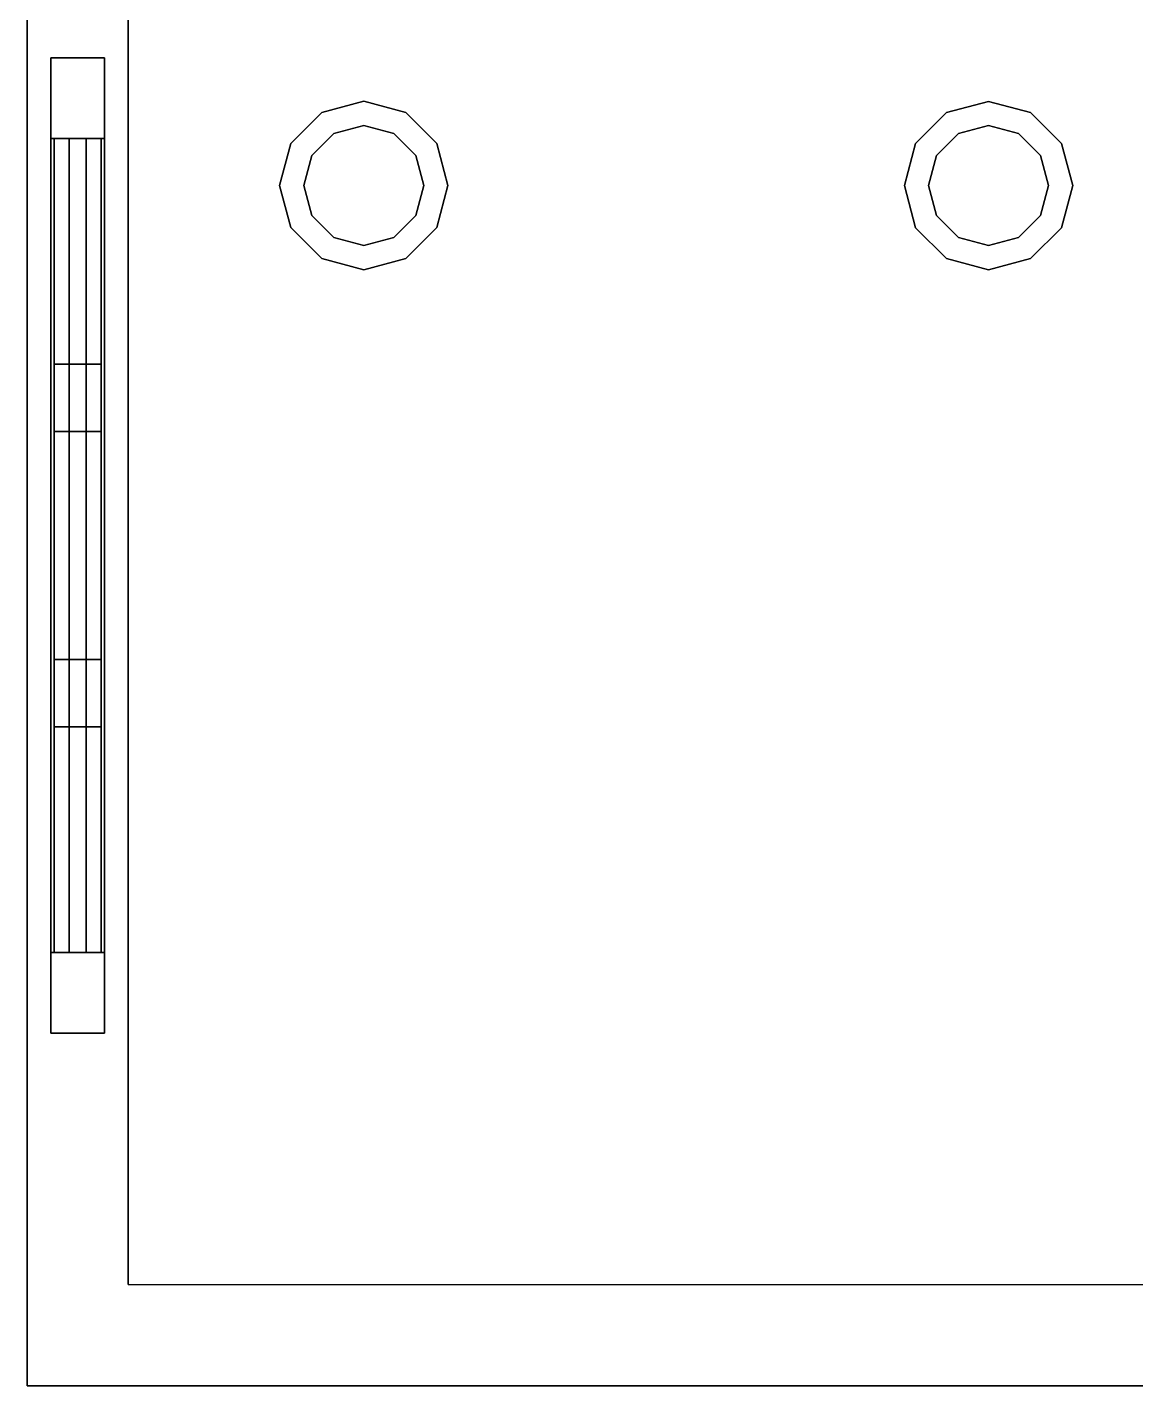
# Model space of a CAD drawing. Header units: metres. Extents: x -0.1 to 64.1, y -0.2 to 39.7.
# Drawn here: x 1.096 to 2.743, y 9.728 to 11.746 of the extents above; entities that cross this region are included whole.
import ezdxf

# ---------------------------------------------------------------- set-up
doc = ezdxf.new("R2010")
doc.units = ezdxf.units.M
doc.header["$LTSCALE"] = 0.2
for name, color, linetype, true_color in [('DLX_APERT', 7, 'Continuous', 0x969696), ('DLX_CONT', 7, 'Continuous', 0x969696), ('DLX_LUM', 7, 'Continuous', 0xffd400), ('DLX_ROOF', 7, 'Continuous', 0x7f7f7f)]:
    doc.layers.add(name, color=color, linetype=linetype, true_color=true_color)

msp = doc.modelspace()

# ---------------------------------------------------------------- linework, layer by layer
at = {"layer": 'DLX_APERT'}
for points in [[(1.2109, 11.7003, 0), (1.1309, 11.7003, 0)], [(1.1309, 11.7003, 0), (1.1309, 10.2519, 0)], [(1.2109, 11.7003, 0), (1.1309, 11.7003, 0)], [(1.1309, 11.7003, 0), (1.1309, 11.7003, 0)], [(1.1309, 11.7003, 0), (1.2109, 11.7003, 0)], [(1.1309, 10.2519, 0), (1.1309, 11.7003, 0)], [(1.1309, 11.7003, 0), (1.2109, 11.7003, 0)], [(1.1309, 10.2519, 0), (1.1309, 11.7003, 0)], [(1.1309, 11.7003, 0), (1.1309, 11.7003, 0)], [(1.1309, 11.7003, 0), (1.1309, 10.2519, 0)], [(1.2109, 10.2519, 0), (1.2109, 11.7003, 0)], [(1.2109, 11.7003, 0), (1.2109, 11.7003, 0)], [(1.2109, 11.7003, 0), (1.2109, 10.2519, 0)], [(1.2109, 10.2519, 0), (1.2109, 11.7003, 0)], [(1.2109, 11.7003, 0), (1.2109, 11.7003, 0)], [(1.2109, 11.7003, 0), (1.2109, 10.2519, 0)], [(1.1309, 10.3719, 0), (1.1309, 11.5803, 0)], [(1.1309, 11.5803, 0), (1.1309, 11.5803, 0)], [(1.1309, 11.5803, 0), (1.1309, 10.3719, 0)], [(1.1584, 11.5803, 0), (1.1309, 11.5803, 0)], [(1.1309, 11.5803, 0), (1.1309, 11.5803, 0)], [(1.1309, 11.5803, 0), (1.1584, 11.5803, 0)], [(1.1309, 10.3719, 0), (1.1309, 11.5803, 0)], [(1.1309, 11.5803, 0), (1.1584, 11.5803, 0)], [(1.1584, 11.5803, 0), (1.1309, 11.5803, 0)], [(1.1309, 11.5803, 0), (1.1309, 10.3719, 0)], [(1.1359, 11.5803, 0), (1.1584, 11.5803, 0)], [(1.1584, 11.5803, 0), (1.1359, 11.5803, 0)], [(1.1359, 11.5803, 0), (1.1359, 11.5803, 0)], [(1.1584, 11.5803, 0), (1.1359, 11.5803, 0)], [(1.1359, 11.5803, 0), (1.1359, 11.5803, 0)], [(1.1359, 11.5803, 0), (1.1584, 11.5803, 0)], [(1.1359, 10.3719, 0), (1.1359, 11.5803, 0)], [(1.1359, 11.5803, 0), (1.1359, 11.5803, 0)], [(1.1359, 11.5803, 0), (1.1359, 11.2453, 0)], [(1.1584, 11.5803, 0), (1.1359, 11.5803, 0)], [(1.1359, 11.5803, 0), (1.1359, 10.3719, 0)], [(1.1359, 11.2453, 0), (1.1359, 11.5803, 0)], [(1.1359, 11.5803, 0), (1.1584, 11.5803, 0)], [(1.1584, 11.5803, 0), (1.1359, 11.5803, 0)], [(1.1359, 11.5803, 0), (1.1359, 11.5803, 0)], [(1.1359, 11.5803, 0), (1.1584, 11.5803, 0)], [(1.1584, 10.3719, 0), (1.1584, 11.5803, 0)], [(1.1584, 11.5803, 0), (1.1834, 11.5803, 0)], [(1.1584, 11.5803, 0), (1.1584, 11.5803, 0)], [(1.1584, 11.5803, 0), (1.1584, 11.5803, 0)], [(1.1584, 11.5803, 0), (1.1584, 11.5803, 0)], [(1.1584, 11.5803, 0), (1.1834, 11.5803, 0)], [(1.1834, 11.5803, 0), (1.1584, 11.5803, 0)], [(1.1584, 11.5803, 0), (1.1584, 10.3719, 0)], [(1.1584, 11.5803, 0), (1.1584, 11.2453, 0)], [(1.1834, 11.5803, 0), (1.1584, 11.5803, 0)], [(1.1834, 11.5803, 0), (1.1584, 11.5803, 0)], [(1.1584, 11.5803, 0), (1.1584, 11.5803, 0)], [(1.1584, 11.5803, 0), (1.1834, 11.5803, 0)], [(1.1834, 11.5803, 0), (1.1584, 11.5803, 0)], [(1.1584, 11.5803, 0), (1.1834, 11.5803, 0)], [(1.1584, 11.2453, 0), (1.1584, 11.5803, 0)], [(1.1584, 10.3719, 0), (1.1584, 11.5803, 0)], [(1.1584, 11.5803, 0), (1.1584, 11.2453, 0)], [(1.1584, 11.2453, 0), (1.1584, 11.5803, 0)], [(1.1584, 11.5803, 0), (1.1834, 11.5803, 0)], [(1.1584, 11.5803, 0), (1.1584, 10.3719, 0)], [(1.1834, 11.5803, 0), (1.1584, 11.5803, 0)], [(1.1834, 11.5803, 0), (1.1584, 11.5803, 0)], [(1.1584, 11.5803, 0), (1.1834, 11.5803, 0)], [(1.1584, 10.3719, 0), (1.1584, 11.5803, 0)], [(1.1584, 11.5803, 0), (1.1834, 11.5803, 0)], [(1.1584, 10.3719, 0), (1.1584, 11.5803, 0)], [(1.1584, 11.5803, 0), (1.1584, 11.5803, 0)], [(1.1584, 11.5803, 0), (1.1584, 10.3719, 0)], [(1.1834, 11.5803, 0), (1.1584, 11.5803, 0)], [(1.1584, 11.5803, 0), (1.1584, 11.5803, 0)], [(1.1584, 11.5803, 0), (1.1834, 11.5803, 0)], [(1.1834, 11.5803, 0), (1.1584, 11.5803, 0)], [(1.1584, 11.5803, 0), (1.1584, 10.3719, 0)], [(1.1834, 11.5803, 0), (1.1584, 11.5803, 0)], [(1.1584, 11.5803, 0), (1.1584, 11.2453, 0)], [(1.1584, 11.2453, 0), (1.1584, 11.5803, 0)], [(1.1584, 11.5803, 0), (1.1584, 11.5803, 0)], [(1.1584, 11.5803, 0), (1.1584, 11.2453, 0)], [(1.1834, 11.5803, 0), (1.1584, 11.5803, 0)], [(1.1584, 11.5803, 0), (1.1584, 11.5803, 0)], [(1.1584, 11.5803, 0), (1.1834, 11.5803, 0)], [(1.1584, 11.2453, 0), (1.1584, 11.5803, 0)], [(1.1584, 11.5803, 0), (1.1834, 11.5803, 0)], [(1.1834, 11.5803, 0), (1.1834, 10.3719, 0)], [(1.2109, 11.5803, 0), (1.1834, 11.5803, 0)], [(1.1834, 11.5803, 0), (1.1834, 11.2453, 0)], [(1.1834, 11.5803, 0), (1.1834, 11.5803, 0)], [(1.1834, 10.3719, 0), (1.1834, 11.5803, 0)], [(1.1834, 11.5803, 0), (1.2109, 11.5803, 0)], [(1.1834, 11.2453, 0), (1.1834, 11.5803, 0)], [(1.1834, 11.5803, 0), (1.1834, 11.5803, 0)], [(1.2059, 11.5803, 0), (1.1834, 11.5803, 0)], [(1.1834, 11.5803, 0), (1.1834, 11.5803, 0)], [(1.1834, 11.5803, 0), (1.2109, 11.5803, 0)], [(1.2109, 11.5803, 0), (1.1834, 11.5803, 0)], [(1.1834, 11.5803, 0), (1.1834, 11.5803, 0)], [(1.1834, 11.5803, 0), (1.2059, 11.5803, 0)], [(1.2059, 11.5803, 0), (1.1834, 11.5803, 0)], [(1.1834, 11.5803, 0), (1.2059, 11.5803, 0)], [(1.1834, 11.2453, 0), (1.1834, 11.5803, 0)], [(1.1834, 11.5803, 0), (1.2059, 11.5803, 0)], [(1.1834, 11.5803, 0), (1.1834, 10.3719, 0)], [(1.2059, 11.5803, 0), (1.1834, 11.5803, 0)], [(1.1834, 11.5803, 0), (1.1834, 11.2453, 0)], [(1.1834, 10.3719, 0), (1.1834, 11.5803, 0)], [(1.2059, 11.5803, 0), (1.1834, 11.5803, 0)], [(1.1834, 11.5803, 0), (1.2059, 11.5803, 0)], [(1.1834, 10.3719, 0), (1.1834, 11.5803, 0)], [(1.1834, 11.5803, 0), (1.1834, 11.5803, 0)], [(1.1834, 11.5803, 0), (1.1834, 10.3719, 0)], [(1.1834, 11.5803, 0), (1.1834, 10.3719, 0)], [(1.1834, 11.5803, 0), (1.1834, 11.5803, 0)], [(1.1834, 10.3719, 0), (1.1834, 11.5803, 0)], [(1.1834, 11.2453, 0), (1.1834, 11.5803, 0)], [(1.1834, 11.5803, 0), (1.1834, 11.5803, 0)], [(1.1834, 11.5803, 0), (1.1834, 11.2453, 0)], [(1.1834, 11.2453, 0), (1.1834, 11.5803, 0)], [(1.1834, 11.5803, 0), (1.1834, 11.5803, 0)], [(1.1834, 11.5803, 0), (1.1834, 11.2453, 0)], [(1.2059, 11.5803, 0), (1.2059, 11.5803, 0)], [(1.2059, 11.5803, 0), (1.2059, 11.5803, 0)], [(1.2059, 11.2453, 0), (1.2059, 11.5803, 0)], [(1.2059, 11.5803, 0), (1.2059, 11.5803, 0)], [(1.2059, 11.5803, 0), (1.2059, 10.3719, 0)], [(1.2059, 11.5803, 0), (1.2059, 11.2453, 0)], [(1.2059, 10.3719, 0), (1.2059, 11.5803, 0)], [(1.2059, 11.5803, 0), (1.2059, 11.5803, 0)], [(1.2109, 10.3719, 0), (1.2109, 11.5803, 0)], [(1.2109, 11.5803, 0), (1.2109, 11.5803, 0)], [(1.2109, 11.5803, 0), (1.2109, 10.3719, 0)], [(1.2109, 10.3719, 0), (1.2109, 11.5803, 0)], [(1.2109, 11.5803, 0), (1.2109, 10.3719, 0)], [(1.2109, 11.5803, 0), (1.2109, 11.5803, 0)], [(1.1359, 11.1453, 0), (1.1359, 11.2453, 0)], [(1.1359, 11.2453, 0), (1.1584, 11.2453, 0)], [(1.1359, 11.2453, 0), (1.1359, 11.1453, 0)], [(1.1584, 11.2453, 0), (1.1359, 11.2453, 0)], [(1.1359, 11.2453, 0), (1.1359, 11.2453, 0)], [(1.1359, 11.2453, 0), (1.1359, 11.1453, 0)], [(1.1584, 11.2453, 0), (1.1359, 11.2453, 0)], [(1.1359, 11.2453, 0), (1.1359, 11.2453, 0)], [(1.1359, 11.2453, 0), (1.1584, 11.2453, 0)], [(1.1584, 11.2453, 0), (1.1359, 11.2453, 0)], [(1.1359, 11.2453, 0), (1.1584, 11.2453, 0)], [(1.1359, 11.1453, 0), (1.1359, 11.2453, 0)], [(1.1584, 11.2453, 0), (1.1834, 11.2453, 0)], [(1.1834, 11.2453, 0), (1.1584, 11.2453, 0)], [(1.1584, 11.2453, 0), (1.1584, 11.2453, 0)], [(1.1834, 11.2453, 0), (1.1584, 11.2453, 0)], [(1.1584, 11.2453, 0), (1.1584, 11.2453, 0)], [(1.1584, 11.2453, 0), (1.1834, 11.2453, 0)], [(1.1834, 11.2453, 0), (1.1584, 11.2453, 0)], [(1.1584, 11.2453, 0), (1.1834, 11.2453, 0)], [(1.1584, 11.2453, 0), (1.1834, 11.2453, 0)], [(1.1834, 11.2453, 0), (1.1584, 11.2453, 0)], [(1.1584, 11.2453, 0), (1.1584, 11.2453, 0)], [(1.1584, 11.2453, 0), (1.1834, 11.2453, 0)], [(1.1584, 11.2453, 0), (1.1584, 11.2453, 0)], [(1.1834, 11.2453, 0), (1.1584, 11.2453, 0)], [(1.1834, 11.2453, 0), (1.2059, 11.2453, 0)], [(1.2059, 11.2453, 0), (1.1834, 11.2453, 0)], [(1.1834, 11.2453, 0), (1.1834, 11.2453, 0)], [(1.1834, 11.2453, 0), (1.2059, 11.2453, 0)], [(1.2059, 11.2453, 0), (1.1834, 11.2453, 0)], [(1.2059, 11.2453, 0), (1.1834, 11.2453, 0)], [(1.1834, 11.2453, 0), (1.1834, 11.2453, 0)], [(1.1834, 11.2453, 0), (1.2059, 11.2453, 0)], [(1.1834, 11.2453, 0), (1.1834, 11.2453, 0)], [(1.1834, 11.2453, 0), (1.1834, 11.2453, 0)], [(1.2059, 11.2453, 0), (1.2059, 11.1453, 0)], [(1.2059, 11.1453, 0), (1.2059, 11.2453, 0)], [(1.2059, 11.2453, 0), (1.2059, 11.2453, 0)], [(1.2059, 11.1453, 0), (1.2059, 11.2453, 0)], [(1.2059, 11.2453, 0), (1.2059, 11.2453, 0)], [(1.2059, 11.2453, 0), (1.2059, 11.1453, 0)], [(1.1584, 11.1453, 0), (1.1359, 11.1453, 0)], [(1.1359, 11.1453, 0), (1.1584, 11.1453, 0)], [(1.1584, 11.1453, 0), (1.1359, 11.1453, 0)], [(1.1359, 11.1453, 0), (1.1359, 11.1453, 0)], [(1.1359, 11.1453, 0), (1.1584, 11.1453, 0)], [(1.1359, 10.8069, 0), (1.1359, 11.1453, 0)], [(1.1359, 11.1453, 0), (1.1584, 11.1453, 0)], [(1.1359, 11.1453, 0), (1.1359, 11.1453, 0)], [(1.1359, 11.1453, 0), (1.1359, 10.8069, 0)], [(1.1584, 11.1453, 0), (1.1359, 11.1453, 0)], [(1.1834, 11.1453, 0), (1.1584, 11.1453, 0)], [(1.1584, 11.1453, 0), (1.1584, 10.8069, 0)], [(1.1584, 10.8069, 0), (1.1584, 11.1453, 0)], [(1.1584, 11.1453, 0), (1.1834, 11.1453, 0)], [(1.1584, 11.1453, 0), (1.1584, 11.1453, 0)], [(1.1584, 11.1453, 0), (1.1834, 11.1453, 0)], [(1.1834, 11.1453, 0), (1.1584, 11.1453, 0)], [(1.1584, 11.1453, 0), (1.1584, 11.1453, 0)], [(1.1584, 10.8069, 0), (1.1584, 11.1453, 0)], [(1.1584, 11.1453, 0), (1.1834, 11.1453, 0)], [(1.1584, 11.1453, 0), (1.1584, 10.8069, 0)], [(1.1834, 11.1453, 0), (1.1584, 11.1453, 0)], [(1.1834, 11.1453, 0), (1.1584, 11.1453, 0)], [(1.1584, 11.1453, 0), (1.1584, 11.1453, 0)], [(1.1584, 11.1453, 0), (1.1834, 11.1453, 0)], [(1.1834, 11.1453, 0), (1.1584, 11.1453, 0)], [(1.1584, 11.1453, 0), (1.1584, 10.8069, 0)], [(1.1584, 10.8069, 0), (1.1584, 11.1453, 0)], [(1.1584, 11.1453, 0), (1.1584, 11.1453, 0)], [(1.1584, 11.1453, 0), (1.1584, 10.8069, 0)], [(1.1584, 10.8069, 0), (1.1584, 11.1453, 0)], [(1.1584, 11.1453, 0), (1.1834, 11.1453, 0)], [(1.2059, 11.1453, 0), (1.1834, 11.1453, 0)], [(1.1834, 11.1453, 0), (1.1834, 10.8069, 0)], [(1.1834, 10.8069, 0), (1.1834, 11.1453, 0)], [(1.1834, 11.1453, 0), (1.2059, 11.1453, 0)], [(1.1834, 10.8069, 0), (1.1834, 11.1453, 0)], [(1.1834, 11.1453, 0), (1.2059, 11.1453, 0)], [(1.1834, 11.1453, 0), (1.1834, 11.1453, 0)], [(1.1834, 11.1453, 0), (1.2059, 11.1453, 0)], [(1.2059, 11.1453, 0), (1.1834, 11.1453, 0)], [(1.1834, 11.1453, 0), (1.1834, 11.1453, 0)], [(1.1834, 11.1453, 0), (1.1834, 10.8069, 0)], [(1.2059, 11.1453, 0), (1.1834, 11.1453, 0)], [(1.1834, 10.8069, 0), (1.1834, 11.1453, 0)], [(1.1834, 11.1453, 0), (1.1834, 11.1453, 0)], [(1.1834, 11.1453, 0), (1.1834, 10.8069, 0)], [(1.1834, 11.1453, 0), (1.1834, 11.1453, 0)], [(1.1834, 10.8069, 0), (1.1834, 11.1453, 0)], [(1.1834, 11.1453, 0), (1.1834, 10.8069, 0)], [(1.2059, 10.8069, 0), (1.2059, 11.1453, 0)], [(1.2059, 11.1453, 0), (1.2059, 11.1453, 0)], [(1.2059, 11.1453, 0), (1.2059, 10.8069, 0)], [(1.2059, 11.1453, 0), (1.2059, 11.1453, 0)], [(1.1359, 10.8069, 0), (1.1359, 10.7069, 0)], [(1.1584, 10.8069, 0), (1.1359, 10.8069, 0)], [(1.1359, 10.7069, 0), (1.1359, 10.8069, 0)], [(1.1359, 10.8069, 0), (1.1584, 10.8069, 0)], [(1.1584, 10.8069, 0), (1.1359, 10.8069, 0)], [(1.1584, 10.8069, 0), (1.1359, 10.8069, 0)], [(1.1359, 10.8069, 0), (1.1359, 10.8069, 0)], [(1.1359, 10.8069, 0), (1.1584, 10.8069, 0)], [(1.1359, 10.8069, 0), (1.1359, 10.8069, 0)], [(1.1359, 10.8069, 0), (1.1359, 10.7069, 0)], [(1.1359, 10.8069, 0), (1.1584, 10.8069, 0)], [(1.1359, 10.7069, 0), (1.1359, 10.8069, 0)], [(1.1584, 10.8069, 0), (1.1834, 10.8069, 0)], [(1.1834, 10.8069, 0), (1.1584, 10.8069, 0)], [(1.1834, 10.8069, 0), (1.1584, 10.8069, 0)], [(1.1584, 10.8069, 0), (1.1584, 10.8069, 0)], [(1.1584, 10.8069, 0), (1.1834, 10.8069, 0)], [(1.1834, 10.8069, 0), (1.1584, 10.8069, 0)], [(1.1584, 10.8069, 0), (1.1584, 10.8069, 0)], [(1.1584, 10.8069, 0), (1.1834, 10.8069, 0)], [(1.1584, 10.8069, 0), (1.1834, 10.8069, 0)], [(1.1834, 10.8069, 0), (1.1584, 10.8069, 0)], [(1.1584, 10.8069, 0), (1.1584, 10.8069, 0)], [(1.1584, 10.8069, 0), (1.1834, 10.8069, 0)], [(1.1584, 10.8069, 0), (1.1584, 10.8069, 0)], [(1.1834, 10.8069, 0), (1.1584, 10.8069, 0)], [(1.1834, 10.8069, 0), (1.2059, 10.8069, 0)], [(1.2059, 10.8069, 0), (1.1834, 10.8069, 0)], [(1.1834, 10.8069, 0), (1.1834, 10.8069, 0)], [(1.1834, 10.8069, 0), (1.2059, 10.8069, 0)], [(1.2059, 10.8069, 0), (1.1834, 10.8069, 0)], [(1.2059, 10.8069, 0), (1.1834, 10.8069, 0)], [(1.1834, 10.8069, 0), (1.1834, 10.8069, 0)], [(1.1834, 10.8069, 0), (1.2059, 10.8069, 0)], [(1.1834, 10.8069, 0), (1.1834, 10.8069, 0)], [(1.1834, 10.8069, 0), (1.1834, 10.8069, 0)], [(1.2059, 10.8069, 0), (1.2059, 10.7069, 0)], [(1.2059, 10.7069, 0), (1.2059, 10.8069, 0)], [(1.2059, 10.7069, 0), (1.2059, 10.8069, 0)], [(1.2059, 10.8069, 0), (1.2059, 10.8069, 0)], [(1.2059, 10.8069, 0), (1.2059, 10.8069, 0)], [(1.2059, 10.8069, 0), (1.2059, 10.7069, 0)], [(1.1359, 10.7069, 0), (1.1584, 10.7069, 0)], [(1.1584, 10.7069, 0), (1.1359, 10.7069, 0)], [(1.1359, 10.7069, 0), (1.1359, 10.7069, 0)], [(1.1359, 10.7069, 0), (1.1359, 10.3719, 0)], [(1.1584, 10.7069, 0), (1.1359, 10.7069, 0)], [(1.1359, 10.7069, 0), (1.1359, 10.7069, 0)], [(1.1359, 10.7069, 0), (1.1584, 10.7069, 0)], [(1.1359, 10.3719, 0), (1.1359, 10.7069, 0)], [(1.1359, 10.7069, 0), (1.1584, 10.7069, 0)], [(1.1584, 10.7069, 0), (1.1359, 10.7069, 0)], [(1.1834, 10.7069, 0), (1.1584, 10.7069, 0)], [(1.1584, 10.7069, 0), (1.1584, 10.3719, 0)], [(1.1584, 10.7069, 0), (1.1834, 10.7069, 0)], [(1.1584, 10.3719, 0), (1.1584, 10.7069, 0)], [(1.1584, 10.3719, 0), (1.1584, 10.7069, 0)], [(1.1584, 10.7069, 0), (1.1834, 10.7069, 0)], [(1.1584, 10.7069, 0), (1.1584, 10.7069, 0)], [(1.1584, 10.7069, 0), (1.1584, 10.3719, 0)], [(1.1584, 10.7069, 0), (1.1584, 10.7069, 0)], [(1.1584, 10.7069, 0), (1.1834, 10.7069, 0)], [(1.1834, 10.7069, 0), (1.1584, 10.7069, 0)], [(1.1834, 10.7069, 0), (1.1584, 10.7069, 0)], [(1.1834, 10.7069, 0), (1.1584, 10.7069, 0)], [(1.1584, 10.7069, 0), (1.1584, 10.7069, 0)], [(1.1584, 10.7069, 0), (1.1834, 10.7069, 0)], [(1.1834, 10.7069, 0), (1.1584, 10.7069, 0)], [(1.1584, 10.7069, 0), (1.1584, 10.3719, 0)], [(1.1584, 10.3719, 0), (1.1584, 10.7069, 0)], [(1.1584, 10.7069, 0), (1.1584, 10.7069, 0)], [(1.1584, 10.7069, 0), (1.1584, 10.3719, 0)], [(1.1584, 10.3719, 0), (1.1584, 10.7069, 0)], [(1.1584, 10.7069, 0), (1.1834, 10.7069, 0)], [(1.2059, 10.7069, 0), (1.1834, 10.7069, 0)], [(1.1834, 10.7069, 0), (1.1834, 10.3719, 0)], [(1.1834, 10.3719, 0), (1.1834, 10.7069, 0)], [(1.1834, 10.7069, 0), (1.2059, 10.7069, 0)], [(1.1834, 10.3719, 0), (1.1834, 10.7069, 0)], [(1.1834, 10.7069, 0), (1.2059, 10.7069, 0)], [(1.1834, 10.7069, 0), (1.1834, 10.3719, 0)], [(1.1834, 10.7069, 0), (1.1834, 10.7069, 0)], [(1.1834, 10.7069, 0), (1.2059, 10.7069, 0)], [(1.2059, 10.7069, 0), (1.1834, 10.7069, 0)], [(1.1834, 10.7069, 0), (1.1834, 10.7069, 0)], [(1.2059, 10.7069, 0), (1.1834, 10.7069, 0)], [(1.1834, 10.3719, 0), (1.1834, 10.7069, 0)], [(1.1834, 10.7069, 0), (1.1834, 10.7069, 0)], [(1.1834, 10.7069, 0), (1.1834, 10.3719, 0)], [(1.1834, 10.7069, 0), (1.1834, 10.7069, 0)], [(1.1834, 10.3719, 0), (1.1834, 10.7069, 0)], [(1.1834, 10.7069, 0), (1.1834, 10.3719, 0)], [(1.2059, 10.7069, 0), (1.2059, 10.3719, 0)], [(1.2059, 10.7069, 0), (1.2059, 10.7069, 0)], [(1.2059, 10.3719, 0), (1.2059, 10.7069, 0)], [(1.2059, 10.7069, 0), (1.2059, 10.7069, 0)], [(1.1309, 10.3719, 0), (1.1309, 10.3719, 0)], [(1.1584, 10.3719, 0), (1.1309, 10.3719, 0)], [(1.1309, 10.3719, 0), (1.1309, 10.3719, 0)], [(1.1309, 10.3719, 0), (1.1584, 10.3719, 0)], [(1.1584, 10.3719, 0), (1.1309, 10.3719, 0)], [(1.1309, 10.3719, 0), (1.1584, 10.3719, 0)], [(1.1359, 10.3719, 0), (1.1584, 10.3719, 0)], [(1.1584, 10.3719, 0), (1.1359, 10.3719, 0)], [(1.1359, 10.3719, 0), (1.1359, 10.3719, 0)], [(1.1584, 10.3719, 0), (1.1359, 10.3719, 0)], [(1.1359, 10.3719, 0), (1.1359, 10.3719, 0)], [(1.1359, 10.3719, 0), (1.1584, 10.3719, 0)], [(1.1359, 10.3719, 0), (1.1359, 10.3719, 0)], [(1.1584, 10.3719, 0), (1.1359, 10.3719, 0)], [(1.1359, 10.3719, 0), (1.1584, 10.3719, 0)], [(1.1584, 10.3719, 0), (1.1359, 10.3719, 0)], [(1.1359, 10.3719, 0), (1.1359, 10.3719, 0)], [(1.1359, 10.3719, 0), (1.1584, 10.3719, 0)], [(1.1834, 10.3719, 0), (1.1584, 10.3719, 0)], [(1.1584, 10.3719, 0), (1.1584, 10.3719, 0)], [(1.1584, 10.3719, 0), (1.1584, 10.3719, 0)], [(1.1584, 10.3719, 0), (1.1834, 10.3719, 0)], [(1.1584, 10.3719, 0), (1.1584, 10.3719, 0)], [(1.1584, 10.3719, 0), (1.1834, 10.3719, 0)], [(1.1834, 10.3719, 0), (1.1584, 10.3719, 0)], [(1.1834, 10.3719, 0), (1.1584, 10.3719, 0)], [(1.1584, 10.3719, 0), (1.1584, 10.3719, 0)], [(1.1584, 10.3719, 0), (1.1834, 10.3719, 0)], [(1.1834, 10.3719, 0), (1.1584, 10.3719, 0)], [(1.1584, 10.3719, 0), (1.1834, 10.3719, 0)], [(1.1834, 10.3719, 0), (1.1584, 10.3719, 0)], [(1.1584, 10.3719, 0), (1.1834, 10.3719, 0)], [(1.1834, 10.3719, 0), (1.1584, 10.3719, 0)], [(1.1584, 10.3719, 0), (1.1834, 10.3719, 0)], [(1.1584, 10.3719, 0), (1.1834, 10.3719, 0)], [(1.1584, 10.3719, 0), (1.1584, 10.3719, 0)], [(1.1834, 10.3719, 0), (1.1584, 10.3719, 0)], [(1.1584, 10.3719, 0), (1.1584, 10.3719, 0)], [(1.1584, 10.3719, 0), (1.1834, 10.3719, 0)], [(1.1834, 10.3719, 0), (1.1584, 10.3719, 0)], [(1.1834, 10.3719, 0), (1.1584, 10.3719, 0)], [(1.1584, 10.3719, 0), (1.1584, 10.3719, 0)], [(1.1584, 10.3719, 0), (1.1834, 10.3719, 0)], [(1.1834, 10.3719, 0), (1.1584, 10.3719, 0)], [(1.1584, 10.3719, 0), (1.1584, 10.3719, 0)], [(1.1584, 10.3719, 0), (1.1834, 10.3719, 0)], [(1.1834, 10.3719, 0), (1.2109, 10.3719, 0)], [(1.1834, 10.3719, 0), (1.1834, 10.3719, 0)], [(1.2109, 10.3719, 0), (1.1834, 10.3719, 0)], [(1.1834, 10.3719, 0), (1.1834, 10.3719, 0)], [(1.2059, 10.3719, 0), (1.1834, 10.3719, 0)], [(1.1834, 10.3719, 0), (1.1834, 10.3719, 0)], [(1.1834, 10.3719, 0), (1.2109, 10.3719, 0)], [(1.2109, 10.3719, 0), (1.1834, 10.3719, 0)], [(1.1834, 10.3719, 0), (1.1834, 10.3719, 0)], [(1.1834, 10.3719, 0), (1.2059, 10.3719, 0)], [(1.2059, 10.3719, 0), (1.1834, 10.3719, 0)], [(1.1834, 10.3719, 0), (1.2059, 10.3719, 0)], [(1.2059, 10.3719, 0), (1.1834, 10.3719, 0)], [(1.1834, 10.3719, 0), (1.2059, 10.3719, 0)], [(1.2059, 10.3719, 0), (1.1834, 10.3719, 0)], [(1.1834, 10.3719, 0), (1.2059, 10.3719, 0)], [(1.1834, 10.3719, 0), (1.1834, 10.3719, 0)], [(1.1834, 10.3719, 0), (1.1834, 10.3719, 0)], [(1.1834, 10.3719, 0), (1.1834, 10.3719, 0)], [(1.1834, 10.3719, 0), (1.1834, 10.3719, 0)], [(1.2059, 10.3719, 0), (1.2059, 10.3719, 0)], [(1.2059, 10.3719, 0), (1.2059, 10.3719, 0)], [(1.2059, 10.3719, 0), (1.2059, 10.3719, 0)], [(1.2059, 10.3719, 0), (1.2059, 10.3719, 0)], [(1.2109, 10.3719, 0), (1.2109, 10.3719, 0)], [(1.2109, 10.3719, 0), (1.2109, 10.3719, 0)], [(1.1309, 10.2519, 0), (1.2109, 10.2519, 0)], [(1.2109, 10.2519, 0), (1.1309, 10.2519, 0)], [(1.2109, 10.2519, 0), (1.1309, 10.2519, 0)], [(1.1309, 10.2519, 0), (1.1309, 10.2519, 0)], [(1.1309, 10.2519, 0), (1.2109, 10.2519, 0)], [(1.1309, 10.2519, 0), (1.1309, 10.2519, 0)], [(1.2109, 10.2519, 0), (1.2109, 10.2519, 0)], [(1.2109, 10.2519, 0), (1.2109, 10.2519, 0)]]:
    msp.add_polyline3d(points, dxfattribs=at)
at = {"layer": 'DLX_CONT'}
for points in [[(1.0959, 12.2874, 0), (1.0959, 9.7284, 0)], [(1.2459, 12.3012, 0), (1.2459, 9.8786, 0)], [(1.2459, 9.8786, 0), (3.7201, 9.8784, 0)], [(1.0959, 9.7284, 0), (3.7202, 9.7284, 0)]]:
    msp.add_polyline3d(points, dxfattribs=at)
at = {"layer": 'DLX_LUM'}
for points in [[(1.5959, 11.6355, 0), (1.5334, 11.6188, 0)], [(1.5334, 11.6188, 0), (1.5959, 11.6355, 0)], [(1.5334, 11.6188, 0), (1.5959, 11.6355, 0)], [(1.5959, 11.6355, 0), (1.5334, 11.6188, 0)], [(1.6584, 11.6188, 0), (1.5959, 11.6355, 0)], [(1.5959, 11.6355, 0), (1.5959, 11.6355, 0)], [(1.5959, 11.6355, 0), (1.6584, 11.6188, 0)], [(1.5959, 11.6355, 0), (1.5959, 11.6355, 0)], [(1.5959, 11.6355, 0), (1.6584, 11.6188, 0)], [(1.6584, 11.6188, 0), (1.5959, 11.6355, 0)], [(2.5237, 11.6354, 0), (2.4612, 11.6187, 0)], [(2.4612, 11.6187, 0), (2.5237, 11.6354, 0)], [(2.4612, 11.6187, 0), (2.5237, 11.6354, 0)], [(2.5237, 11.6354, 0), (2.4612, 11.6187, 0)], [(2.5862, 11.6187, 0), (2.5237, 11.6354, 0)], [(2.5237, 11.6354, 0), (2.5237, 11.6354, 0)], [(2.5237, 11.6354, 0), (2.5862, 11.6187, 0)], [(2.5237, 11.6354, 0), (2.5237, 11.6354, 0)], [(2.5237, 11.6354, 0), (2.5862, 11.6187, 0)], [(2.5862, 11.6187, 0), (2.5237, 11.6354, 0)], [(1.5334, 11.6188, 0), (1.4877, 11.573, 0)], [(1.4877, 11.573, 0), (1.5334, 11.6188, 0)], [(1.4877, 11.573, 0), (1.5334, 11.6188, 0)], [(1.5334, 11.6188, 0), (1.4877, 11.573, 0)], [(1.5334, 11.6188, 0), (1.5334, 11.6188, 0)], [(1.5334, 11.6188, 0), (1.5334, 11.6188, 0)], [(1.5959, 11.5995, 0), (1.5514, 11.5876, 0)], [(1.5514, 11.5876, 0), (1.5959, 11.5995, 0)], [(1.6404, 11.5876, 0), (1.5959, 11.5995, 0)], [(1.5959, 11.5995, 0), (1.6404, 11.5876, 0)], [(1.7042, 11.573, 0), (1.6584, 11.6188, 0)], [(1.6584, 11.6188, 0), (1.6584, 11.6188, 0)], [(1.6584, 11.6188, 0), (1.7042, 11.573, 0)], [(1.6584, 11.6188, 0), (1.6584, 11.6188, 0)], [(1.6584, 11.6188, 0), (1.7042, 11.573, 0)], [(1.7042, 11.573, 0), (1.6584, 11.6188, 0)], [(2.4612, 11.6187, 0), (2.4154, 11.5729, 0)], [(2.4154, 11.5729, 0), (2.4612, 11.6187, 0)], [(2.4154, 11.5729, 0), (2.4612, 11.6187, 0)], [(2.4612, 11.6187, 0), (2.4154, 11.5729, 0)], [(2.4612, 11.6187, 0), (2.4612, 11.6187, 0)], [(2.4612, 11.6187, 0), (2.4612, 11.6187, 0)], [(2.5237, 11.5994, 0), (2.4792, 11.5875, 0)], [(2.4792, 11.5875, 0), (2.5237, 11.5994, 0)], [(2.5682, 11.5875, 0), (2.5237, 11.5994, 0)], [(2.5237, 11.5994, 0), (2.5682, 11.5875, 0)], [(2.632, 11.5729, 0), (2.5862, 11.6187, 0)], [(2.5862, 11.6187, 0), (2.5862, 11.6187, 0)], [(2.5862, 11.6187, 0), (2.632, 11.5729, 0)], [(2.5862, 11.6187, 0), (2.5862, 11.6187, 0)], [(2.5862, 11.6187, 0), (2.632, 11.5729, 0)], [(2.632, 11.5729, 0), (2.5862, 11.6187, 0)], [(1.5514, 11.5876, 0), (1.5188, 11.555, 0)], [(1.5188, 11.555, 0), (1.5514, 11.5876, 0)], [(1.673, 11.555, 0), (1.6404, 11.5876, 0)], [(1.6404, 11.5876, 0), (1.673, 11.555, 0)], [(2.4792, 11.5875, 0), (2.4466, 11.5549, 0)], [(2.4466, 11.5549, 0), (2.4792, 11.5875, 0)], [(2.6008, 11.5549, 0), (2.5682, 11.5875, 0)], [(2.5682, 11.5875, 0), (2.6008, 11.5549, 0)], [(1.4877, 11.573, 0), (1.4709, 11.5105, 0)], [(1.4709, 11.5105, 0), (1.4877, 11.573, 0)], [(1.4709, 11.5105, 0), (1.4877, 11.573, 0)], [(1.4877, 11.573, 0), (1.4709, 11.5105, 0)], [(1.4877, 11.573, 0), (1.4877, 11.573, 0)], [(1.4877, 11.573, 0), (1.4877, 11.573, 0)], [(1.7209, 11.5105, 0), (1.7042, 11.573, 0)], [(1.7042, 11.573, 0), (1.7042, 11.573, 0)], [(1.7042, 11.573, 0), (1.7209, 11.5105, 0)], [(1.7042, 11.573, 0), (1.7042, 11.573, 0)], [(1.7042, 11.573, 0), (1.7209, 11.5105, 0)], [(1.7209, 11.5105, 0), (1.7042, 11.573, 0)], [(2.4154, 11.5729, 0), (2.3987, 11.5104, 0)], [(2.3987, 11.5104, 0), (2.4154, 11.5729, 0)], [(2.3987, 11.5104, 0), (2.4154, 11.5729, 0)], [(2.4154, 11.5729, 0), (2.3987, 11.5104, 0)], [(2.4154, 11.5729, 0), (2.4154, 11.5729, 0)], [(2.4154, 11.5729, 0), (2.4154, 11.5729, 0)], [(2.6487, 11.5104, 0), (2.632, 11.5729, 0)], [(2.632, 11.5729, 0), (2.632, 11.5729, 0)], [(2.632, 11.5729, 0), (2.6487, 11.5104, 0)], [(2.632, 11.5729, 0), (2.632, 11.5729, 0)], [(2.632, 11.5729, 0), (2.6487, 11.5104, 0)], [(2.6487, 11.5104, 0), (2.632, 11.5729, 0)], [(1.5188, 11.555, 0), (1.5069, 11.5105, 0)], [(1.5069, 11.5105, 0), (1.5188, 11.555, 0)], [(1.6849, 11.5105, 0), (1.673, 11.555, 0)], [(1.673, 11.555, 0), (1.6849, 11.5105, 0)], [(2.4466, 11.5549, 0), (2.4347, 11.5104, 0)], [(2.4347, 11.5104, 0), (2.4466, 11.5549, 0)], [(2.6127, 11.5104, 0), (2.6008, 11.5549, 0)], [(2.6008, 11.5549, 0), (2.6127, 11.5104, 0)], [(1.4709, 11.5105, 0), (1.4709, 11.5105, 0)], [(1.4709, 11.5105, 0), (1.4877, 11.448, 0)], [(1.4877, 11.448, 0), (1.4709, 11.5105, 0)], [(1.4709, 11.5105, 0), (1.4709, 11.5105, 0)], [(1.4877, 11.448, 0), (1.4709, 11.5105, 0)], [(1.4709, 11.5105, 0), (1.4877, 11.448, 0)], [(1.5069, 11.5105, 0), (1.5188, 11.466, 0)], [(1.5188, 11.466, 0), (1.5069, 11.5105, 0)], [(1.673, 11.466, 0), (1.6849, 11.5105, 0)], [(1.6849, 11.5105, 0), (1.673, 11.466, 0)], [(1.7042, 11.448, 0), (1.7209, 11.5105, 0)], [(1.7209, 11.5105, 0), (1.7042, 11.448, 0)], [(1.7209, 11.5105, 0), (1.7042, 11.448, 0)], [(1.7042, 11.448, 0), (1.7209, 11.5105, 0)], [(1.7209, 11.5105, 0), (1.7209, 11.5105, 0)], [(1.7209, 11.5105, 0), (1.7209, 11.5105, 0)], [(2.3987, 11.5104, 0), (2.3987, 11.5104, 0)], [(2.3987, 11.5104, 0), (2.4154, 11.4479, 0)], [(2.4154, 11.4479, 0), (2.3987, 11.5104, 0)], [(2.3987, 11.5104, 0), (2.3987, 11.5104, 0)], [(2.4154, 11.4479, 0), (2.3987, 11.5104, 0)], [(2.3987, 11.5104, 0), (2.4154, 11.4479, 0)], [(2.4347, 11.5104, 0), (2.4466, 11.4659, 0)], [(2.4466, 11.4659, 0), (2.4347, 11.5104, 0)], [(2.6008, 11.4659, 0), (2.6127, 11.5104, 0)], [(2.6127, 11.5104, 0), (2.6008, 11.4659, 0)], [(2.6319, 11.4479, 0), (2.6487, 11.5104, 0)], [(2.6487, 11.5104, 0), (2.6319, 11.4479, 0)], [(2.6487, 11.5104, 0), (2.6319, 11.4479, 0)], [(2.6319, 11.4479, 0), (2.6487, 11.5104, 0)], [(2.6487, 11.5104, 0), (2.6487, 11.5104, 0)], [(2.6487, 11.5104, 0), (2.6487, 11.5104, 0)], [(1.5188, 11.466, 0), (1.5514, 11.4335, 0)], [(1.5514, 11.4335, 0), (1.5188, 11.466, 0)], [(1.6404, 11.4334, 0), (1.673, 11.466, 0)], [(1.673, 11.466, 0), (1.6404, 11.4334, 0)], [(2.4466, 11.4659, 0), (2.4792, 11.4334, 0)], [(2.4792, 11.4334, 0), (2.4466, 11.4659, 0)], [(2.5682, 11.4334, 0), (2.6008, 11.4659, 0)], [(2.6008, 11.4659, 0), (2.5682, 11.4334, 0)], [(1.4877, 11.448, 0), (1.4877, 11.448, 0)], [(1.4877, 11.448, 0), (1.5334, 11.4023, 0)], [(1.5334, 11.4023, 0), (1.4877, 11.448, 0)], [(1.4877, 11.448, 0), (1.4877, 11.448, 0)], [(1.5334, 11.4023, 0), (1.4877, 11.448, 0)], [(1.4877, 11.448, 0), (1.5334, 11.4023, 0)], [(1.6584, 11.4023, 0), (1.7042, 11.448, 0)], [(1.7042, 11.448, 0), (1.6584, 11.4023, 0)], [(1.7042, 11.448, 0), (1.6584, 11.4023, 0)], [(1.6584, 11.4023, 0), (1.7042, 11.448, 0)], [(1.7042, 11.448, 0), (1.7042, 11.448, 0)], [(1.7042, 11.448, 0), (1.7042, 11.448, 0)], [(2.4154, 11.4479, 0), (2.4154, 11.4479, 0)], [(2.4154, 11.4479, 0), (2.4612, 11.4022, 0)], [(2.4612, 11.4022, 0), (2.4154, 11.4479, 0)], [(2.4154, 11.4479, 0), (2.4154, 11.4479, 0)], [(2.4612, 11.4022, 0), (2.4154, 11.4479, 0)], [(2.4154, 11.4479, 0), (2.4612, 11.4022, 0)], [(2.5862, 11.4022, 0), (2.6319, 11.4479, 0)], [(2.6319, 11.4479, 0), (2.5862, 11.4022, 0)], [(2.6319, 11.4479, 0), (2.5862, 11.4022, 0)], [(2.5862, 11.4022, 0), (2.6319, 11.4479, 0)], [(2.6319, 11.4479, 0), (2.6319, 11.4479, 0)], [(2.6319, 11.4479, 0), (2.6319, 11.4479, 0)], [(1.5514, 11.4335, 0), (1.5959, 11.4215, 0)], [(1.5959, 11.4215, 0), (1.5514, 11.4335, 0)], [(1.5959, 11.4215, 0), (1.6404, 11.4334, 0)], [(1.6404, 11.4334, 0), (1.5959, 11.4215, 0)], [(2.4792, 11.4334, 0), (2.5237, 11.4214, 0)], [(2.5237, 11.4214, 0), (2.4792, 11.4334, 0)], [(2.5237, 11.4214, 0), (2.5682, 11.4334, 0)], [(2.5682, 11.4334, 0), (2.5237, 11.4214, 0)], [(1.5334, 11.4023, 0), (1.5334, 11.4023, 0)], [(1.5334, 11.4023, 0), (1.5959, 11.3855, 0)], [(1.5959, 11.3855, 0), (1.5334, 11.4023, 0)], [(1.5334, 11.4023, 0), (1.5334, 11.4023, 0)], [(1.5959, 11.3855, 0), (1.5334, 11.4023, 0)], [(1.5334, 11.4023, 0), (1.5959, 11.3855, 0)], [(1.5959, 11.3855, 0), (1.6584, 11.4023, 0)], [(1.6584, 11.4023, 0), (1.5959, 11.3855, 0)], [(1.6584, 11.4023, 0), (1.5959, 11.3855, 0)], [(1.5959, 11.3855, 0), (1.6584, 11.4023, 0)], [(1.6584, 11.4023, 0), (1.6584, 11.4023, 0)], [(1.6584, 11.4023, 0), (1.6584, 11.4023, 0)], [(2.4612, 11.4022, 0), (2.4612, 11.4022, 0)], [(2.4612, 11.4022, 0), (2.5237, 11.3854, 0)], [(2.5237, 11.3854, 0), (2.4612, 11.4022, 0)], [(2.4612, 11.4022, 0), (2.4612, 11.4022, 0)], [(2.5237, 11.3854, 0), (2.4612, 11.4022, 0)], [(2.4612, 11.4022, 0), (2.5237, 11.3854, 0)], [(2.5237, 11.3854, 0), (2.5862, 11.4022, 0)], [(2.5862, 11.4022, 0), (2.5237, 11.3854, 0)], [(2.5862, 11.4022, 0), (2.5237, 11.3854, 0)], [(2.5237, 11.3854, 0), (2.5862, 11.4022, 0)], [(2.5862, 11.4022, 0), (2.5862, 11.4022, 0)], [(2.5862, 11.4022, 0), (2.5862, 11.4022, 0)], [(1.5959, 11.3855, 0), (1.5959, 11.3855, 0)], [(1.5959, 11.3855, 0), (1.5959, 11.3855, 0)], [(2.5237, 11.3854, 0), (2.5237, 11.3854, 0)], [(2.5237, 11.3854, 0), (2.5237, 11.3854, 0)]]:
    msp.add_polyline3d(points, dxfattribs=at)
at = {"layer": 'DLX_ROOF'}
for points in [[(1.0959, 12.2874, 0), (1.0959, 9.7284, 0)], [(1.0959, 9.7284, 0), (1.0959, 12.2874, 0)], [(1.0959, 9.7284, 0), (1.0959, 12.2874, 0)], [(1.0959, 12.2874, 0), (1.0959, 9.7284, 0)], [(1.2459, 12.3012, 0), (1.2459, 9.8786, 0)], [(1.2459, 9.8786, 0), (1.2459, 12.3012, 0)], [(1.2459, 9.8786, 0), (3.7201, 9.8784, 0)], [(3.7201, 9.8784, 0), (1.2459, 9.8786, 0)], [(1.0959, 9.7284, 0), (1.0959, 9.7284, 0)], [(1.0959, 9.7284, 0), (3.7202, 9.7284, 0)], [(3.7202, 9.7284, 0), (1.0959, 9.7284, 0)], [(1.0959, 9.7284, 0), (1.0959, 9.7284, 0)], [(3.7202, 9.7284, 0), (1.0959, 9.7284, 0)], [(1.0959, 9.7284, 0), (3.7202, 9.7284, 0)]]:
    msp.add_polyline3d(points, dxfattribs=at)

doc.saveas('drawing.dxf')
